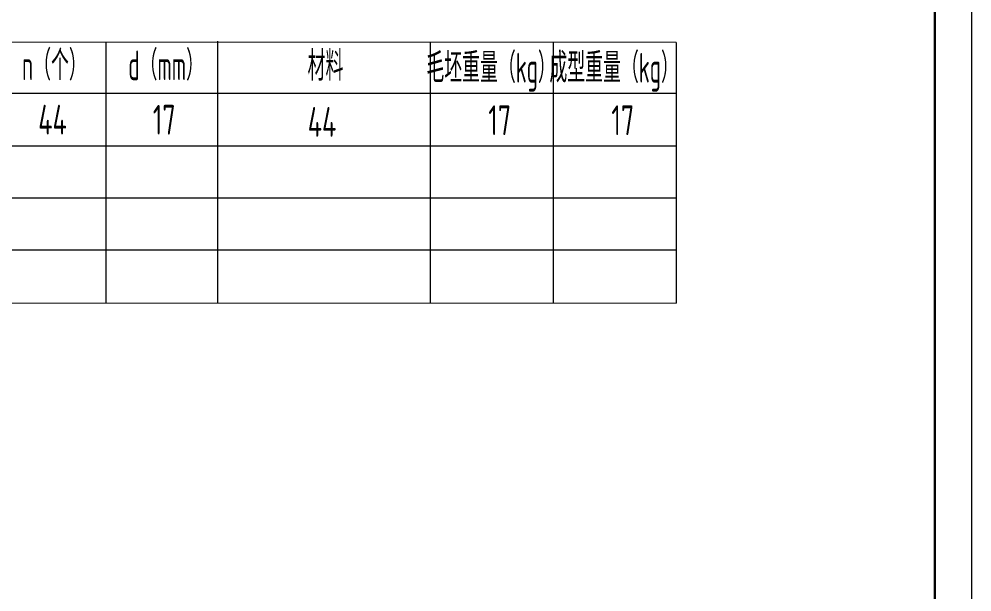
# Model space of a CAD drawing. Header units: millimetres. Extents: x 2286 to 2706, y 1359 to 1656.
# Drawn here: x 2577.6 to 2705.6, y 1436.1 to 1513 of the extents above; entities that cross this region are included whole.
import ezdxf
from ezdxf.enums import TextEntityAlignment as Align

# ---------------------------------------------------------------- set-up
doc = ezdxf.new("R2010")
doc.units = ezdxf.units.MM
for name, color, linetype, lineweight in [('1粗实线', 7, 'Continuous', 30), ('7文本', 2, 'Continuous', 18), ('9图表', 4, 'Continuous', 18)]:
    doc.layers.add(name, color=color, linetype=linetype, lineweight=lineweight)
doc.styles.add('lanpec', font='bpec_e.shx', dxfattribs={"width": 0.75, "bigfont": 'hztxt.shx'})

# ---------------------------------------------------------------- blocks, each defined once
blk = doc.blocks.new('A3-零部件图-LANPEC-AUTOPRINT')
at = {"layer": '1粗实线'}
blk.add_lwpolyline([(-395, 5), (-5, 5), (-5, 292), (-395, 292)], close=True, dxfattribs=at)
at = {"layer": '9图表'}
blk.add_lwpolyline([(-420, 0), (0, 0), (0, 297), (-420, 297)], close=True, dxfattribs=at)

msp = doc.modelspace()

# ---------------------------------------------------------------- linework, layer by layer
at = {"layer": '9图表', "color": 4, "ltscale": 0.5}
for p, q in [((2665.85, 1509.875), (2348.475, 1510.06)), ((2589.285, 1509.947), (2589.285, 1474.947)), ((2604.285, 1510.073), (2604.285, 1475.073)), ((2604.285, 1509.947), (2604.285, 1474.947)), ((2632.808, 1509.875), (2632.808, 1474.875)), ((2649.329, 1509.875), (2649.329, 1474.875)), ((2649.329, 1509.875), (2649.329, 1474.875)), ((2665.85, 1509.875), (2665.85, 1474.875)), ((2348.478, 1503.071), (2665.85, 1503.071)), ((2348.45, 1496.021), (2665.85, 1496.021)), ((2348.45, 1489.043), (2665.85, 1489.043)), ((2348.481, 1482.065), (2665.85, 1482.065)), ((2348.456, 1475.036), (2665.85, 1474.875))]:
    msp.add_line(p, q, dxfattribs=at)

# ---------------------------------------------------------------- block references
msp.add_blockref('A3-零部件图-LANPEC-AUTOPRINT', (2705.557, 1359.154))
msp.add_blockref('A3-零部件图-LANPEC-AUTOPRINT', (2705.557, 1359.154))

# ---------------------------------------------------------------- texts
at = {"layer": '7文本', "color": 4, "style": 'lanpec', "width": 0.6}
for s, p in [('n（个）', (2582.37, 1506.832)), ('d（mm）', (2597.37, 1506.832)), ('材料', (2618.763, 1506.76)), ('毛坯重量（kg）', (2640.996, 1506.507)), ('成型重量（kg）', (2657.517, 1506.507))]:
    msp.add_text(s, height=4, dxfattribs=at).set_placement(p, align=Align.MIDDLE_CENTER)
at = {"layer": '7文本', "style": 'lanpec', "width": 0.75}
for s, p in [('44', (2582.113, 1499.525)), ('17', (2597.113, 1499.525)), ('44', (2618.297, 1499.228)), ('17', (2642.157, 1499.454)), ('17', (2658.678, 1499.454))]:
    msp.add_text(s, height=4, dxfattribs=at).set_placement(p, align=Align.MIDDLE_CENTER)

doc.saveas('drawing.dxf')
